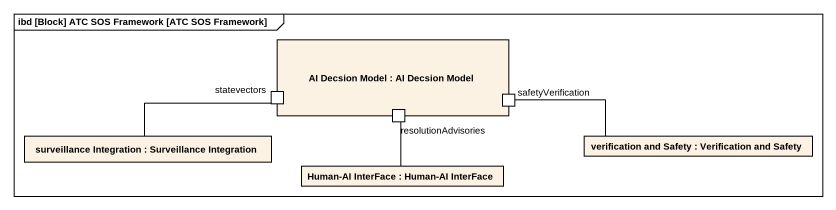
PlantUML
@startuml
mainframe ibd [Block] ATC SOS Framework [ATC SOS Framework]
rectangle "AI Decsion Model : AI Decsion Model" as AI_Decsion_Model {
  port statevectors
  port safetyVerification
  port resolutionAdvisories
}
rectangle "surveillance Integration : Surveillance Integration" as surveillance_Integration
rectangle "verification and Safety : Verification and Safety" as verification_and_Safety
rectangle "Human-AI InterFace : Human-AI InterFace" as Human_AI_InterFace
surveillance_Integration -right- statevectors
verification_and_Safety -left- safetyVerification
Human_AI_InterFace -up- resolutionAdvisories
@enduml
